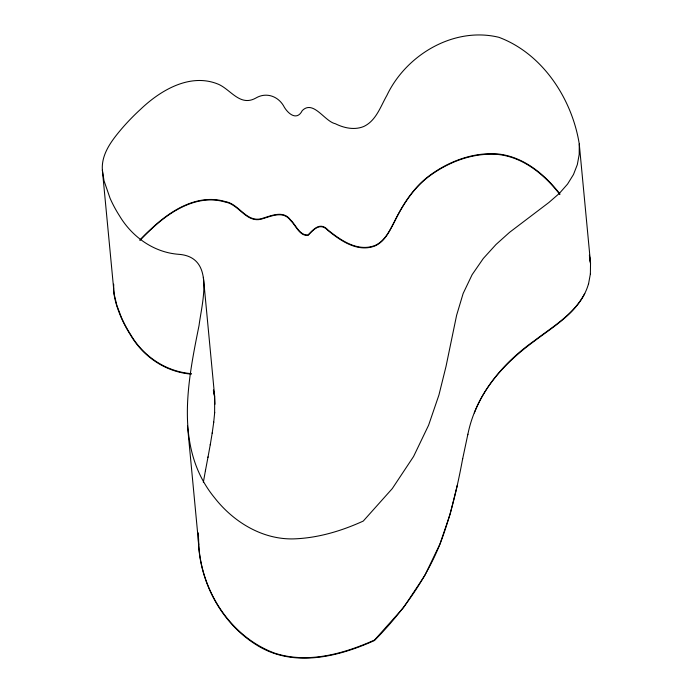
<?xml version="1.0" encoding="UTF-8"?>
<svg xmlns="http://www.w3.org/2000/svg" width="693" height="693" viewBox="0 0 693 693"><rect width="100%" height="100%" fill="white"/><g stroke="black" fill="none" stroke-linecap="round" stroke-linejoin="round"><path stroke-width="1.04" d="M191.329 373.648C166.06 371.639 143.529 356.54 130.769 334.823A134.633 131.488 -5.8 0 1 121.31 317.212L116.831 305.344L114.172 294.187L102.365 170.071C101.221 153.976 111.824 140.428 121.613 128.837A227.607 222.297 -5.8 0 1 140.523 109.338C160.611 90.133 190.497 72.418 218.676 84.373C231.02 89.969 240.246 106.739 255.752 98.103C266.554 91.615 278.95 96.509 284.381 107.311C288.66 114.284 297.106 120.868 302.269 110.585C313.314 99.558 324.627 121.466 335.325 123.718C344.005 128.075 354.513 130.336 363.79 126.481C376.186 120.625 380.535 106.488 386.893 95.409C406.159 54.756 453.967 26.351 498.908 37.318C542.714 53.699 572.097 99.012 579.27 144.023L590.531 263.011L590.384 273.917M113.565 284.632C113.063 296.102 116.814 307.25 121.24 317.68A134.633 131.488 -5.8 0 0 130.7 335.291C143.46 357.008 165.991 372.106 191.259 374.116M113.617 289.059L113.635 284.165M579.27 144.023L579.201 154.47L577.321 164.631L573.492 174.497L567.55 184.095L559.346 193.408L548.873 202.512L509.546 232.354L495.989 244.516L483.298 258.489L472.124 274.679L463.132 293.511L456.618 315.263L446.023 366.398L438.929 395.019L428.612 425.181L413.574 456.496L392.299 488.582L363.262 521.067C341.207 531.115 317.489 538.184 293.139 538.903C262.015 539.5 233.385 521.829 214.648 497.86C174.186 448.614 187.578 382.337 199.064 325.372C202.035 301.836 215.54 256.618 178.257 254.279C153.577 252.287 132.025 236.798 119.517 215.844A134.633 131.488 -5.8 0 1 110.057 198.224L103.993 180.648L102.365 170.071M214.631 412.863L214.648 396.309L203.387 277.321M213.678 422.522L214.7 412.404M212.188 433.194L213.747 422.063M210.256 444.828L212.257 432.727M203.335 482.371L205.492 470.296M207.961 457.371L210.326 444.36M588.513 284.078L590.462 273.458M205.423 470.755L208.03 456.904M462.673 458.671C457.276 487.872 450.476 516.865 439.795 544.629C424.948 580.838 401.862 612.794 374.445 640.523C339.405 656.34 296.656 667.194 260.88 647.531C220.591 624.947 196.968 578.594 198.363 532.908M462.595 459.13L467.87 434.242M457.276 485.377L450.181 514.007L439.873 544.17L424.826 575.485L403.551 607.57L374.523 640.055C343.641 653.802 308.073 663.92 274.757 653.196C230.5 636.702 201.368 591.086 198.744 544.741L187.482 425.762M467.801 434.71C475.511 395.287 502.451 363.201 534.58 340.558C552.719 326.654 573.787 314.397 584.745 293.486M588.582 283.61C581.02 310.481 555.292 325.19 534.502 341.017C509.009 359.641 485.819 383.004 474.324 412.959M559.901 193.953C544.672 174.307 523.7 156.809 498.163 153.993C473.553 151.975 449.159 161.105 429.539 175.58C413.678 187.344 402.884 204.279 394.326 221.769C389.57 230.743 384.866 241.06 375.052 245.461C357.883 252.131 341.086 240.54 328.222 230.189C320.253 221.483 313.834 228.976 308.073 234.944C299.532 235.689 295.946 224.904 290.566 219.941C282.969 209.39 270.105 216.433 260.369 218.927C245.798 221.682 238.842 203.855 225.355 201.611C197.947 193.39 171.041 210.222 151.776 228.326A227.607 222.297 -5.8 0 0 140.012 239.899M559.831 194.421C544.603 174.775 523.631 157.268 498.094 154.461C473.475 152.434 449.09 161.573 429.469 176.048C413.608 187.803 402.815 204.738 394.248 222.236C389.501 231.202 384.788 241.528 374.982 245.928C357.813 252.599 341.017 241.008 328.153 230.648C320.183 221.951 313.756 229.444 308.004 235.403C299.463 236.157 295.876 225.372 290.497 220.409C282.9 209.858 270.036 216.892 260.291 219.395C245.729 222.141 238.764 204.322 225.277 202.07C197.877 193.849 170.963 210.681 151.706 228.794A227.607 222.297 -5.8 0 0 139.943 240.358M213.461 389.968L214.648 396.309M213.383 390.436L214.57 396.768L214.96 404.262M589.379 255.197L590.531 263.011M589.448 256.635L590.462 263.47M198.458 533.471L198.536 536.547M198.588 538.591L198.744 544.741"/></g></svg>
